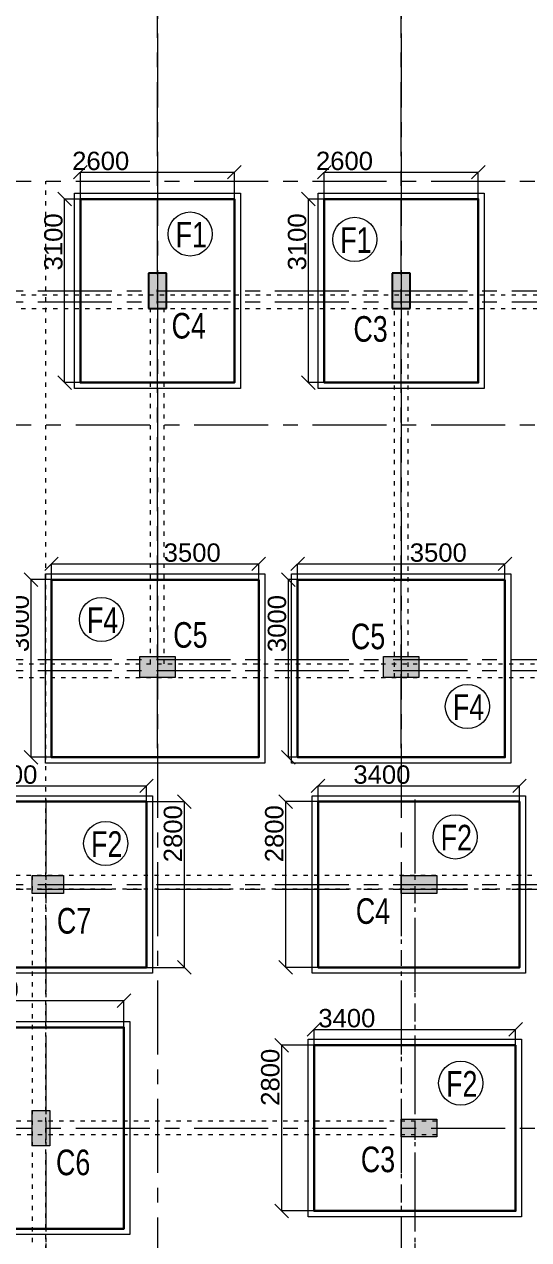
# Model space of a CAD drawing. Header units: inches. Extents: x 719368 to 6315912, y -2624014 to 446967.
# Drawn here: x 5463492 to 5472006, y -2111526 to -2090993 of the extents above; entities that cross this region are included whole.
import ezdxf

# ---------------------------------------------------------------- set-up
doc = ezdxf.new("R2010")
doc.units = ezdxf.units.IN
doc.header["$LTSCALE"] = 20
doc.header["$MEASUREMENT"] = 0
doc.header["$PDMODE"] = 3
doc.linetypes.add('ACAD_ISO03W100', pattern=[30, 12, -18])
doc.linetypes.add('CENTER', pattern=[2, 1.25, -0.25, 0.25, -0.25])
doc.layers.get('0').update_dxf_attribs({"color": 51, "lineweight": 30})
doc.layers.get('Defpoints').update_dxf_attribs({"lineweight": 25})
for name, color, linetype, lineweight in [('COL.FILL', 6, 'Continuous', 20), ('COLUMN', 2, 'Continuous', 25), ('DIM', 7, 'Continuous', 13), ('FOOTING', 73, 'Continuous', 30), ('GRID', 202, 'CENTER', 5), ('HACHE', 6, 'Continuous', 9), ('HIDDEN', 181, 'ACAD_ISO03W100', 18), ('STAIR', 4, 'Continuous', 25), ('Text', 7, 'Continuous', 15)]:
    doc.layers.add(name, color=color, linetype=linetype, lineweight=lineweight)
doc.styles.add('BOLD', font='arial.ttf')
doc.styles.add('DIM SUMBI', font='arial.ttf')
doc.dimstyles.new('PL1', dxfattribs={"dimtxt": 275, "dimasz": 230, "dimexe": 0.18, "dimexo": 12, "dimgap": 30, "dimtad": 1, "dimjust": 1, "dimdec": 0, "dimzin": 0, "dimdsep": 46, "dimtxsty": 'BOLD', "dimblk": 'OBLIQUE', "dimcen": 0.09, "dimclrd": 256, "dimclre": 256, "dimadec": 0, "dimazin": 0, "dimtfac": 1, "dimtdec": 0, "dimtofl": 0, "dimtmove": 0, "dimatfit": 3, "dimfxl": 0, "dimtolj": 1, "dimtzin": 0, "dimlwd": -1, "dimlwe": -1, "dimarcsym": 0})

# ---------------------------------------------------------------- blocks, each defined once
blk = doc.blocks.new('C2')
at = {"layer": 'COLUMN'}
h = blk.add_hatch(color=7, dxfattribs=at)
h.dxf.hatch_style = 1
h.paths.add_polyline_path([(0.3, 0), (0, 0), (0, -0.6), (0.3, -0.6)])
for p, q in [((0, 0), (0, -0.6)), ((0.3, 0), (0, 0)), ((0.3, -0.6), (0.3, 0)), ((0, -0.6), (0.3, -0.6))]:
    blk.add_line(p, q, dxfattribs=at)
blk = doc.blocks.new('_Oblique')
at = {"layer": 'STAIR', "color": 0, "lineweight": -2}
blk.add_line((-0.5, -0.5), (0.5, 0.5), dxfattribs=at)
blk = doc.blocks.new('*D355')
at = {"layer": 'Defpoints', "color": 0}
for p in [(5467039, -2093491), (5464439, -2093945), (5467039, -2093945)]:
    blk.add_point(p, dxfattribs=at)
at = {"layer": 'DIM'}
for p, q in [((5464439, -2093933), (5464439, -2093491)), ((5464439, -2093491), (5467039, -2093491)), ((5467039, -2093933), (5467039, -2093491))]:
    blk.add_line(p, q, dxfattribs=at)
at = {"layer": 'DIM', "xscale": 230, "yscale": 230, "zscale": 230, "rotation": 180}
blk.add_blockref('_Oblique', (5464439, -2093491), dxfattribs=at)
at = {"layer": 'DIM', "xscale": 230, "yscale": 230, "zscale": 230}
blk.add_blockref('_Oblique', (5467039, -2093491), dxfattribs=at)
at = {"layer": 'DIM', "color": 0, "insert": (5464781, -2093303), "char_height": 310, "attachment_point": 5, "style": 'BOLD'}
blk.add_mtext('\\A1;2600', dxfattribs=at)
blk = doc.blocks.new('*D356')
at = {"layer": 'Defpoints', "color": 0}
for p in [(5464172, -2093945), (5464677, -2093945), (5464685, -2097045)]:
    blk.add_point(p, dxfattribs=at)
at = {"layer": 'DIM'}
for p, q in [((5464665, -2093945), (5464171, -2093945)), ((5464172, -2097045), (5464172, -2093945)), ((5464673, -2097045), (5464171, -2097045))]:
    blk.add_line(p, q, dxfattribs=at)
at = {"layer": 'DIM', "xscale": 230, "yscale": 230, "zscale": 230}
for p, rotation in [((5464172, -2093945), 90), ((5464172, -2097045), 270)]:
    blk.add_blockref('_Oblique', p, dxfattribs=dict(at, rotation=rotation))
at = {"layer": 'DIM', "color": 0, "insert": (5463983, -2094669), "char_height": 310, "attachment_point": 5, "rotation": 90, "style": 'BOLD'}
blk.add_mtext('\\A1;3100', dxfattribs=at)
blk = doc.blocks.new('*D357')
at = {"layer": 'Defpoints', "color": 0}
for p in [(5471154, -2093491), (5468554, -2093945), (5471154, -2093945)]:
    blk.add_point(p, dxfattribs=at)
at = {"layer": 'DIM'}
for p, q in [((5468554, -2093933), (5468554, -2093491)), ((5468554, -2093491), (5471154, -2093491)), ((5471154, -2093933), (5471154, -2093491))]:
    blk.add_line(p, q, dxfattribs=at)
at = {"layer": 'DIM', "xscale": 230, "yscale": 230, "zscale": 230, "rotation": 180}
blk.add_blockref('_Oblique', (5468554, -2093491), dxfattribs=at)
at = {"layer": 'DIM', "xscale": 230, "yscale": 230, "zscale": 230}
blk.add_blockref('_Oblique', (5471154, -2093491), dxfattribs=at)
at = {"layer": 'DIM', "color": 0, "insert": (5468896, -2093303), "char_height": 310, "attachment_point": 5, "style": 'BOLD'}
blk.add_mtext('\\A1;2600', dxfattribs=at)
blk = doc.blocks.new('*D358')
at = {"layer": 'Defpoints', "color": 0}
for p in [(5468287, -2093945), (5468792, -2093945), (5468800, -2097045)]:
    blk.add_point(p, dxfattribs=at)
at = {"layer": 'DIM'}
for p, q in [((5468780, -2093945), (5468286, -2093945)), ((5468287, -2097045), (5468287, -2093945)), ((5468788, -2097045), (5468286, -2097045))]:
    blk.add_line(p, q, dxfattribs=at)
at = {"layer": 'DIM', "xscale": 230, "yscale": 230, "zscale": 230}
for p, rotation in [((5468287, -2093945), 90), ((5468287, -2097045), 270)]:
    blk.add_blockref('_Oblique', p, dxfattribs=dict(at, rotation=rotation))
at = {"layer": 'DIM', "color": 0, "insert": (5468098, -2094669), "char_height": 310, "attachment_point": 5, "rotation": 90, "style": 'BOLD'}
blk.add_mtext('\\A1;3100', dxfattribs=at)
blk = doc.blocks.new('*D365')
at = {"layer": 'Defpoints', "color": 0}
for p in [(5464755, -2100375), (5463604, -2103375), (5464398, -2103375)]:
    blk.add_point(p, dxfattribs=at)
at = {"layer": 'DIM'}
for p, q in [((5464743, -2100375), (5463604, -2100375)), ((5463604, -2100375), (5463604, -2103375)), ((5464386, -2103375), (5463604, -2103375))]:
    blk.add_line(p, q, dxfattribs=at)
at = {"layer": 'DIM', "xscale": 230, "yscale": 230, "zscale": 230}
for p, rotation in [((5463604, -2100375), 90), ((5463604, -2103375), 270)]:
    blk.add_blockref('_Oblique', p, dxfattribs=dict(at, rotation=rotation))
at = {"layer": 'DIM', "color": 0, "insert": (5463416, -2101117), "char_height": 310, "attachment_point": 5, "rotation": 90, "style": 'BOLD'}
blk.add_mtext('\\A1;3000', dxfattribs=at)
blk = doc.blocks.new('*D366')
at = {"layer": 'Defpoints', "color": 0}
for p in [(5467450, -2100108), (5463950, -2100621), (5467450, -2100614)]:
    blk.add_point(p, dxfattribs=at)
at = {"layer": 'DIM'}
for p, q in [((5463950, -2100609), (5463950, -2100108)), ((5463950, -2100108), (5467450, -2100108)), ((5467450, -2100602), (5467450, -2100108))]:
    blk.add_line(p, q, dxfattribs=at)
at = {"layer": 'DIM', "xscale": 230, "yscale": 230, "zscale": 230, "rotation": 180}
blk.add_blockref('_Oblique', (5463950, -2100108), dxfattribs=at)
at = {"layer": 'DIM', "xscale": 230, "yscale": 230, "zscale": 230}
blk.add_blockref('_Oblique', (5467450, -2100108), dxfattribs=at)
at = {"layer": 'DIM', "color": 0, "insert": (5466326, -2099920), "char_height": 310, "attachment_point": 5, "style": 'BOLD'}
blk.add_mtext('\\A1;3500', dxfattribs=at)
blk = doc.blocks.new('*D367')
at = {"layer": 'Defpoints', "color": 0}
for p in [(5468909, -2100375), (5467946, -2103375), (5468552, -2103375)]:
    blk.add_point(p, dxfattribs=at)
at = {"layer": 'DIM'}
for p, q in [((5468897, -2100375), (5467946, -2100375)), ((5467946, -2100375), (5467946, -2103375)), ((5468540, -2103375), (5467946, -2103375))]:
    blk.add_line(p, q, dxfattribs=at)
at = {"layer": 'DIM', "xscale": 230, "yscale": 230, "zscale": 230}
for p, rotation in [((5467946, -2100375), 90), ((5467946, -2103375), 270)]:
    blk.add_blockref('_Oblique', p, dxfattribs=dict(at, rotation=rotation))
at = {"layer": 'DIM', "color": 0, "insert": (5467758, -2101117), "char_height": 310, "attachment_point": 5, "rotation": 90, "style": 'BOLD'}
blk.add_mtext('\\A1;3000', dxfattribs=at)
blk = doc.blocks.new('*D368')
at = {"layer": 'Defpoints', "color": 0}
for p in [(5471604, -2100108), (5468104, -2100621), (5471604, -2100614)]:
    blk.add_point(p, dxfattribs=at)
at = {"layer": 'DIM'}
for p, q in [((5468104, -2100609), (5468104, -2100108)), ((5468104, -2100108), (5471604, -2100108)), ((5471604, -2100602), (5471604, -2100108))]:
    blk.add_line(p, q, dxfattribs=at)
at = {"layer": 'DIM', "xscale": 230, "yscale": 230, "zscale": 230, "rotation": 180}
blk.add_blockref('_Oblique', (5468104, -2100108), dxfattribs=at)
at = {"layer": 'DIM', "xscale": 230, "yscale": 230, "zscale": 230}
blk.add_blockref('_Oblique', (5471604, -2100108), dxfattribs=at)
at = {"layer": 'DIM', "color": 0, "insert": (5470480, -2099920), "char_height": 310, "attachment_point": 5, "style": 'BOLD'}
blk.add_mtext('\\A1;3500', dxfattribs=at)
blk = doc.blocks.new('*D373')
at = {"layer": 'Defpoints', "color": 0}
for p in [(5464640, -2104125), (5465075, -2106925), (5466191, -2106925)]:
    blk.add_point(p, dxfattribs=at)
at = {"layer": 'DIM'}
for p, q in [((5464652, -2104125), (5466191, -2104125)), ((5466191, -2104125), (5466191, -2106925)), ((5465087, -2106925), (5466191, -2106925))]:
    blk.add_line(p, q, dxfattribs=at)
at = {"layer": 'DIM', "xscale": 230, "yscale": 230, "zscale": 230}
for p, rotation in [((5466191, -2104125), 90), ((5466191, -2106925), 270)]:
    blk.add_blockref('_Oblique', p, dxfattribs=dict(at, rotation=rotation))
at = {"layer": 'DIM', "color": 0, "insert": (5466002, -2104667), "char_height": 310, "attachment_point": 5, "rotation": 90, "style": 'BOLD'}
blk.add_mtext('\\A1;2800', dxfattribs=at)
blk = doc.blocks.new('*D374')
at = {"layer": 'Defpoints', "color": 0}
for p in [(5465554, -2103858), (5462154, -2104371), (5465554, -2104364)]:
    blk.add_point(p, dxfattribs=at)
at = {"layer": 'DIM'}
for p, q in [((5462154, -2104359), (5462154, -2103858)), ((5462154, -2103858), (5465554, -2103858)), ((5465554, -2104352), (5465554, -2103858))]:
    blk.add_line(p, q, dxfattribs=at)
at = {"layer": 'DIM', "xscale": 230, "yscale": 230, "zscale": 230, "rotation": 180}
blk.add_blockref('_Oblique', (5462154, -2103858), dxfattribs=at)
at = {"layer": 'DIM', "xscale": 230, "yscale": 230, "zscale": 230}
blk.add_blockref('_Oblique', (5465554, -2103858), dxfattribs=at)
at = {"layer": 'DIM', "color": 0, "insert": (5463231, -2103670), "char_height": 310, "attachment_point": 5, "style": 'BOLD'}
blk.add_mtext('\\A1;3400', dxfattribs=at)
blk = doc.blocks.new('*D375')
at = {"layer": 'Defpoints', "color": 0}
for p in [(5468916, -2104125), (5467901, -2106925), (5468887, -2106925)]:
    blk.add_point(p, dxfattribs=at)
at = {"layer": 'DIM'}
for p, q in [((5468904, -2104125), (5467900, -2104125)), ((5467901, -2104125), (5467901, -2106925)), ((5468875, -2106925), (5467900, -2106925))]:
    blk.add_line(p, q, dxfattribs=at)
at = {"layer": 'DIM', "xscale": 230, "yscale": 230, "zscale": 230}
for p, rotation in [((5467901, -2104125), 90), ((5467901, -2106925), 270)]:
    blk.add_blockref('_Oblique', p, dxfattribs=dict(at, rotation=rotation))
at = {"layer": 'DIM', "color": 0, "insert": (5467712, -2104667), "char_height": 310, "attachment_point": 5, "rotation": 90, "style": 'BOLD'}
blk.add_mtext('\\A1;2800', dxfattribs=at)
blk = doc.blocks.new('*D376')
at = {"layer": 'Defpoints', "color": 0}
for p in [(5471851, -2103858), (5468451, -2104371), (5471851, -2104364)]:
    blk.add_point(p, dxfattribs=at)
at = {"layer": 'DIM'}
for p, q in [((5468451, -2104359), (5468451, -2103858)), ((5468451, -2103858), (5471851, -2103858)), ((5471851, -2104352), (5471851, -2103858))]:
    blk.add_line(p, q, dxfattribs=at)
at = {"layer": 'DIM', "xscale": 230, "yscale": 230, "zscale": 230, "rotation": 180}
blk.add_blockref('_Oblique', (5468451, -2103858), dxfattribs=at)
at = {"layer": 'DIM', "xscale": 230, "yscale": 230, "zscale": 230}
blk.add_blockref('_Oblique', (5471851, -2103858), dxfattribs=at)
at = {"layer": 'DIM', "color": 0, "insert": (5469528, -2103670), "char_height": 310, "attachment_point": 5, "style": 'BOLD'}
blk.add_mtext('\\A1;3400', dxfattribs=at)
blk = doc.blocks.new('*D381')
at = {"layer": 'Defpoints', "color": 0}
for p in [(5465174, -2107486), (5462374, -2107940), (5465174, -2107940)]:
    blk.add_point(p, dxfattribs=at)
at = {"layer": 'DIM'}
for p, q in [((5462374, -2107928), (5462374, -2107486)), ((5462374, -2107486), (5465174, -2107486)), ((5465174, -2107928), (5465174, -2107486))]:
    blk.add_line(p, q, dxfattribs=at)
at = {"layer": 'DIM', "xscale": 230, "yscale": 230, "zscale": 230, "rotation": 180}
blk.add_blockref('_Oblique', (5462374, -2107486), dxfattribs=at)
at = {"layer": 'DIM', "xscale": 230, "yscale": 230, "zscale": 230}
blk.add_blockref('_Oblique', (5465174, -2107486), dxfattribs=at)
at = {"layer": 'DIM', "color": 0, "insert": (5462916, -2107298), "char_height": 310, "attachment_point": 5, "style": 'BOLD'}
blk.add_mtext('\\A1;2800', dxfattribs=at)
blk = doc.blocks.new('*D383')
at = {"layer": 'Defpoints', "color": 0}
for p in [(5468849, -2108240), (5467834, -2111040), (5468820, -2111040)]:
    blk.add_point(p, dxfattribs=at)
at = {"layer": 'DIM'}
for p, q in [((5468837, -2108240), (5467833, -2108240)), ((5467834, -2108240), (5467834, -2111040)), ((5468808, -2111040), (5467833, -2111040))]:
    blk.add_line(p, q, dxfattribs=at)
at = {"layer": 'DIM', "xscale": 230, "yscale": 230, "zscale": 230}
for p, rotation in [((5467834, -2108240), 90), ((5467834, -2111040), 270)]:
    blk.add_blockref('_Oblique', p, dxfattribs=dict(at, rotation=rotation))
at = {"layer": 'DIM', "color": 0, "insert": (5467645, -2108782), "char_height": 310, "attachment_point": 5, "rotation": 90, "style": 'BOLD'}
blk.add_mtext('\\A1;2800', dxfattribs=at)
blk = doc.blocks.new('*D384')
at = {"layer": 'Defpoints', "color": 0}
for p in [(5471784, -2107973), (5471784, -2108479), (5468384, -2108486)]:
    blk.add_point(p, dxfattribs=at)
at = {"layer": 'DIM'}
for p, q in [((5468384, -2108474), (5468384, -2107973)), ((5468384, -2107973), (5471784, -2107973)), ((5471784, -2108467), (5471784, -2107973))]:
    blk.add_line(p, q, dxfattribs=at)
at = {"layer": 'DIM', "xscale": 230, "yscale": 230, "zscale": 230, "rotation": 180}
blk.add_blockref('_Oblique', (5468384, -2107973), dxfattribs=at)
at = {"layer": 'DIM', "xscale": 230, "yscale": 230, "zscale": 230}
blk.add_blockref('_Oblique', (5471784, -2107973), dxfattribs=at)
at = {"layer": 'DIM', "color": 0, "insert": (5468936, -2107785), "char_height": 310, "attachment_point": 5, "style": 'BOLD'}
blk.add_mtext('\\A1;3400', dxfattribs=at)

msp = doc.modelspace()

# ---------------------------------------------------------------- hatches: boundary and pattern name
at = {"layer": 'COL.FILL'}
for points in [[(5465889.0859, -2095195.4571), (5465589.0859, -2095195.4571), (5465589.0859, -2095795.4571), (5465889.0859, -2095795.4571)], [(5470004.0859, -2095195.4571), (5469704.0859, -2095195.4571), (5469704.0859, -2095795.4571), (5470004.0859, -2095795.4571)], [(5465439.0859, -2102025.4344), (5466039.0859, -2102025.4344), (5466039.0859, -2101675.4344), (5465439.0859, -2101675.4344)], [(5469554.0859, -2102025.4344), (5470154.0859, -2102025.4344), (5470154.0859, -2101675.4344), (5469554.0859, -2101675.4344)], [(5463624.0844, -2105675.4344), (5464154.0844, -2105675.4344), (5464154.0844, -2105375.4344), (5463624.0844, -2105375.4344)], [(5469854.0859, -2105375.4344), (5469854.0859, -2105675.4344), (5470454.0859, -2105675.4344), (5470454.0859, -2105375.4344)], [(5463924.0844, -2109340.4344), (5463624.0844, -2109340.4344), (5463624.0844, -2109940.4344), (5463924.0844, -2109940.4344)], [(5469854.0859, -2109490.4344), (5469854.0859, -2109790.4344), (5470454.0859, -2109790.4344), (5470454.0859, -2109490.4344)]]:
    msp.add_hatch(color=256, dxfattribs=at).paths.add_polyline_path(points)

# ---------------------------------------------------------------- linework, layer by layer
for points in [[(5465589.0859, -2095195.4571), (5465889.0859, -2095195.4571), (5465889.0859, -2095795.4571), (5465589.0859, -2095795.4571)], [(5469704.0859, -2095195.4571), (5470004.0859, -2095195.4571), (5470004.0859, -2095795.4571), (5469704.0859, -2095795.4571)], [(5465439.0859, -2102025.4344), (5465439.0859, -2101675.4344), (5466039.0859, -2101675.4344), (5466039.0859, -2102025.4344)], [(5469554.0859, -2102025.4344), (5469554.0859, -2101675.4344), (5470154.0859, -2101675.4344), (5470154.0859, -2102025.4344)], [(5463624.0844, -2105675.4344), (5463624.0844, -2105375.4344), (5464154.0844, -2105375.4344), (5464154.0844, -2105675.4344)], [(5469854.0859, -2105675.4344), (5469854.0859, -2105375.4344), (5470454.0859, -2105375.4344), (5470454.0859, -2105675.4344)], [(5463624.0844, -2109340.4344), (5463924.0844, -2109340.4344), (5463924.0844, -2109940.4344), (5463624.0844, -2109940.4344)], [(5469854.0859, -2109790.4344), (5469854.0859, -2109490.4344), (5470454.0859, -2109490.4344), (5470454.0859, -2109790.4344)]]:
    msp.add_lwpolyline(points, close=True, dxfattribs=at)
at = {"layer": 'FOOTING'}
for points in [[(5464439.0859, -2093945.4344), (5467039.0859, -2093945.4344), (5467039.0859, -2097045.4344), (5464439.0859, -2097045.4344)], [(5468554.0859, -2093945.4344), (5471154.0859, -2093945.4344), (5471154.0859, -2097045.4344), (5468554.0859, -2097045.4344)], [(5467450.0655, -2100375.4344), (5467450.0655, -2103375.4344), (5463950.0655, -2103375.4344), (5463950.0655, -2100375.4344)], [(5471604.0859, -2100375.4344), (5471604.0859, -2103375.4344), (5468104.0859, -2103375.4344), (5468104.0859, -2100375.4344)], [(5465554.0844, -2104125.4344), (5465554.0844, -2106925.4344), (5462154.0844, -2106925.4344), (5462154.0844, -2104125.4344)], [(5471851.1587, -2104125.4344), (5471851.1587, -2106925.4344), (5468451.1587, -2106925.4344), (5468451.1587, -2104125.4344)], [(5462374.0844, -2107940.4344), (5465174.0844, -2107940.4344), (5465174.0844, -2111340.4344), (5462374.0844, -2111340.4344)], [(5471784.0847, -2108240.4344), (5471784.0847, -2111040.4344), (5468384.0847, -2111040.4344), (5468384.0847, -2108240.4344)]]:
    msp.add_lwpolyline(points, close=True, dxfattribs=at)
at = {"layer": 'GRID', "ltscale": 50}
for p, q in [((5465739.0859, -2103219.5999), (5465739.0859, -2085956.0747)), ((5469854.0859, -2103219.5999), (5469854.0859, -2085956.0747)), ((5465739.0859, -2087148.5707), (5465739.0859, -2126935.9243)), ((5469854.0859, -2087148.5707), (5469854.0859, -2126935.9243)), ((5436358.4024, -2093645.4344), (5551358.5285, -2093645.4344)), ((5435720.6711, -2095495.4344), (5551358.5285, -2095495.4344)), ((5435720.6711, -2095680.4344), (5551358.5285, -2095680.4344)), ((5436358.4024, -2097760.4252), (5551358.5285, -2097760.4252)), ((5435720.6711, -2101725.4344), (5551358.5285, -2101725.4344)), ((5435720.6711, -2101910.4354), (5551358.5285, -2101910.4354)), ((5463854.0844, -2104090.1), (5463854.0844, -2129286.8385)), ((5470084.1071, -2104090.1), (5470084.1071, -2129286.8385)), ((5435720.6711, -2105525.4354), (5551358.5285, -2105525.4354)), ((5435720.6711, -2105605.4344), (5551358.5285, -2105605.4344)), ((5436358.4024, -2109640.4354), (5551358.5285, -2109640.4354))]:
    msp.add_line(p, q, dxfattribs=at)
at = {"layer": 'HACHE'}
for points in [[(5464339.0859, -2093845.4344), (5467139.0859, -2093845.4344), (5467139.0859, -2097145.4344), (5464339.0859, -2097145.4344)], [(5468454.0859, -2093845.4344), (5471254.0859, -2093845.4344), (5471254.0859, -2097145.4344), (5468454.0859, -2097145.4344)], [(5467550.0655, -2100275.4344), (5467550.0655, -2103475.4344), (5463850.0655, -2103475.4344), (5463850.0655, -2100275.4344)], [(5471704.0859, -2100275.4344), (5471704.0859, -2103475.4344), (5468004.0859, -2103475.4344), (5468004.0859, -2100275.4344)], [(5465654.0844, -2104025.4344), (5465654.0844, -2107025.4344), (5462054.0844, -2107025.4344), (5462054.0844, -2104025.4344)], [(5471951.1587, -2104025.4344), (5471951.1587, -2107025.4344), (5468351.1587, -2107025.4344), (5468351.1587, -2104025.4344)], [(5462274.0844, -2107840.4344), (5465274.0844, -2107840.4344), (5465274.0844, -2111440.4344), (5462274.0844, -2111440.4344)], [(5471884.0847, -2108140.4344), (5471884.0847, -2111140.4344), (5468284.0847, -2111140.4344), (5468284.0847, -2108140.4344)]]:
    msp.add_lwpolyline(points, close=True, dxfattribs=at)
at = {"layer": 'HIDDEN', "linetype": 'ACAD_ISO03W100', "ltscale": 0.3}
for p, q in [((5463854.0844, -2122135.4344), (5463854.0844, -2093645.1363)), ((5453179.086, -2095565.4344), (5542329.0856, -2095565.4344)), ((5453179.086, -2095795.4344), (5542329.0856, -2095795.4344)), ((5465624.0859, -2101795.4344), (5465624.0859, -2095795.4571)), ((5465854.0859, -2101795.4344), (5465854.0859, -2095795.4571)), ((5469739.0859, -2102025.4344), (5469739.0859, -2095795.4571)), ((5469969.0859, -2102025.4344), (5469969.0859, -2095795.4571)), ((5449894.086, -2101795.4344), (5479289.0859, -2101795.4344)), ((5449894.086, -2102025.4344), (5479439.0859, -2102025.4344)), ((5479439.0859, -2105375.4344), (5453244.086, -2105375.4344)), ((5463624.0844, -2105375.4344), (5463624.0844, -2122135.4344)), ((5463854.0844, -2105375.4344), (5463854.0844, -2122135.4344)), ((5469854.0859, -2105375.4344), (5469854.0859, -2122135.4344)), ((5470084.0844, -2105375.4344), (5470084.0856, -2122135.4344)), ((5479439.0859, -2105605.4344), (5449894.086, -2105605.4344)), ((5479439.0859, -2105605.4344), (5453244.086, -2105605.4344)), ((5470454.0859, -2109525.4344), (5453024.086, -2109525.4344)), ((5470454.0859, -2109755.4344), (5453024.086, -2109755.4344))]:
    msp.add_line(p, q, dxfattribs=at)
at = {"layer": 'Text'}
for centre in [(5466291.8005, -2094536.2238), (5469070.0012, -2094626.8395), (5464794.2309, -2101049.0621), (5470971.5642, -2102517.3221), (5470765.7246, -2104721.9049), (5464865.2327, -2104830.94), (5470858.427, -2108882.2226)]:
    msp.add_circle(centre, 372.7728, dxfattribs=at)

# ---------------------------------------------------------------- block references
at = {"color": 5, "xscale": 1000, "yscale": 1000, "zscale": 1000}
for p in [(5465589.0859, -2095195.4571), (5465589.0859, -2095195.4571), (5465589.0859, -2095195.4571), (5469704.0859, -2095195.4571), (5469704.0859, -2095195.4571), (5469704.0859, -2095195.4571), (5469704.0859, -2095195.4571)]:
    msp.add_blockref('C2', p, dxfattribs=at)

# ---------------------------------------------------------------- texts
at = {"layer": 'Text', "style": 'DIM SUMBI', "width": 0.75}
for s, p in [('F1', (5466045.683, -2094763.7847)), ('F1', (5468823.8836, -2094854.4004)), ('C4', (5465977.0876, -2096301.7343)), ('C3', (5469047.2518, -2096355.7959)), ('F4', (5464548.1134, -2101276.6231)), ('C5', (5466006.1348, -2101525.2908)), ('C5', (5469005.0602, -2101550.1179)), ('F4', (5470725.4466, -2102744.8831)), ('F2', (5470519.6071, -2104949.4659)), ('F2', (5464619.1151, -2105058.5009)), ('C4', (5469087.8052, -2106189.7591)), ('C7', (5464041.1651, -2106354.8972)), ('F2', (5470612.3095, -2109109.7836)), ('C6', (5464026.3363, -2110436.3221)), ('C3', (5469172.5959, -2110385.3294))]:
    msp.add_text(s, height=432.432, dxfattribs=at).set_placement(p)

# ---------------------------------------------------------------- dimensions: what is measured, and where the dimension line sits
at = {"layer": 'DIM'}
for base, p1, p2, picture, middle in [((5467039.0859, -2093491.4295), (5464439.0859, -2093945.4344), (5467039.0859, -2093945.4344), '*D355', (5464780.8755, -2093491.4295)), ((5471154.0859, -2093491.4295), (5468554.0859, -2093945.4344), (5471154.0859, -2093945.4344), '*D357', (5468895.8755, -2093491.4295)), ((5465174.0844, -2107486.4295), (5462374.0844, -2107940.4344), (5465174.0844, -2107940.4344), '*D381', (5462915.874, -2107486.4295))]:
    dim = msp.add_linear_dim(base=base, p1=p1, p2=p2, dimstyle='PL1', override={"dimtxt": 310}, dxfattribs=at)
    dim.commit()
    dim.dimension.update_dxf_attribs({"geometry": picture, "text_midpoint": middle, "dimtype": 160})
for base, p1, p2, angle, picture, middle in [((5464171.5582, -2093945.4344), (5464685.1036, -2097045.4344), (5464677.2914, -2093945.4344), 270, '*D356', (5464171.5582, -2094669.2546)), ((5468286.5582, -2093945.4344), (5468800.1036, -2097045.4344), (5468792.2914, -2093945.4344), 270, '*D358', (5468286.5582, -2094669.2546)), ((5467450.0655, -2100107.9066), (5463950.0655, -2100621.4521), (5467450.0655, -2100613.6399), 180, '*D366', (5466326.2452, -2100107.9066)), ((5471604.0859, -2100107.9066), (5468104.0859, -2100621.4521), (5471604.0859, -2100613.6399), 180, '*D368', (5470480.2656, -2100107.9066)), ((5463604.2437, -2103375.4344), (5464754.6413, -2100375.4344), (5464397.9033, -2103375.4344), 270, '*D365', (5463604.2437, -2101117.224)), ((5467946.1712, -2103375.4344), (5468908.6618, -2100375.4344), (5468551.9237, -2103375.4344), 270, '*D367', (5467946.1712, -2101117.224)), ((5465554.0844, -2103857.9066), (5462154.0844, -2104371.4521), (5465554.0844, -2104363.6399), 180, '*D374', (5463230.8468, -2103857.9066)), ((5471851.1587, -2103857.9066), (5468451.1587, -2104371.4521), (5471851.1587, -2104363.6399), 180, '*D376', (5469527.9211, -2103857.9066)), ((5466190.6017, -2106925.4344), (5464640.4869, -2104125.4344), (5465075.2342, -2106925.4344), 270, '*D373', (5466190.6017, -2104667.224)), ((5467900.6712, -2106925.4344), (5468915.9294, -2104125.4344), (5468887.1648, -2106925.4344), 270, '*D375', (5467900.6712, -2104667.224)), ((5471784.0847, -2107972.9066), (5468384.0847, -2108486.4521), (5471784.0847, -2108478.6399), 180, '*D384', (5468936.3181, -2107972.9066)), ((5467833.5972, -2111040.4344), (5468848.8554, -2108240.4344), (5468820.0908, -2111040.4344), 270, '*D383', (5467833.5972, -2108782.224))]:
    dim = msp.add_linear_dim(base=base, p1=p1, p2=p2, angle=angle, dimstyle='PL1', override={"dimtxt": 310}, dxfattribs=at)
    dim.commit()
    dim.dimension.update_dxf_attribs({"geometry": picture, "text_midpoint": middle, "dimtype": 160})

doc.saveas('drawing.dxf')
